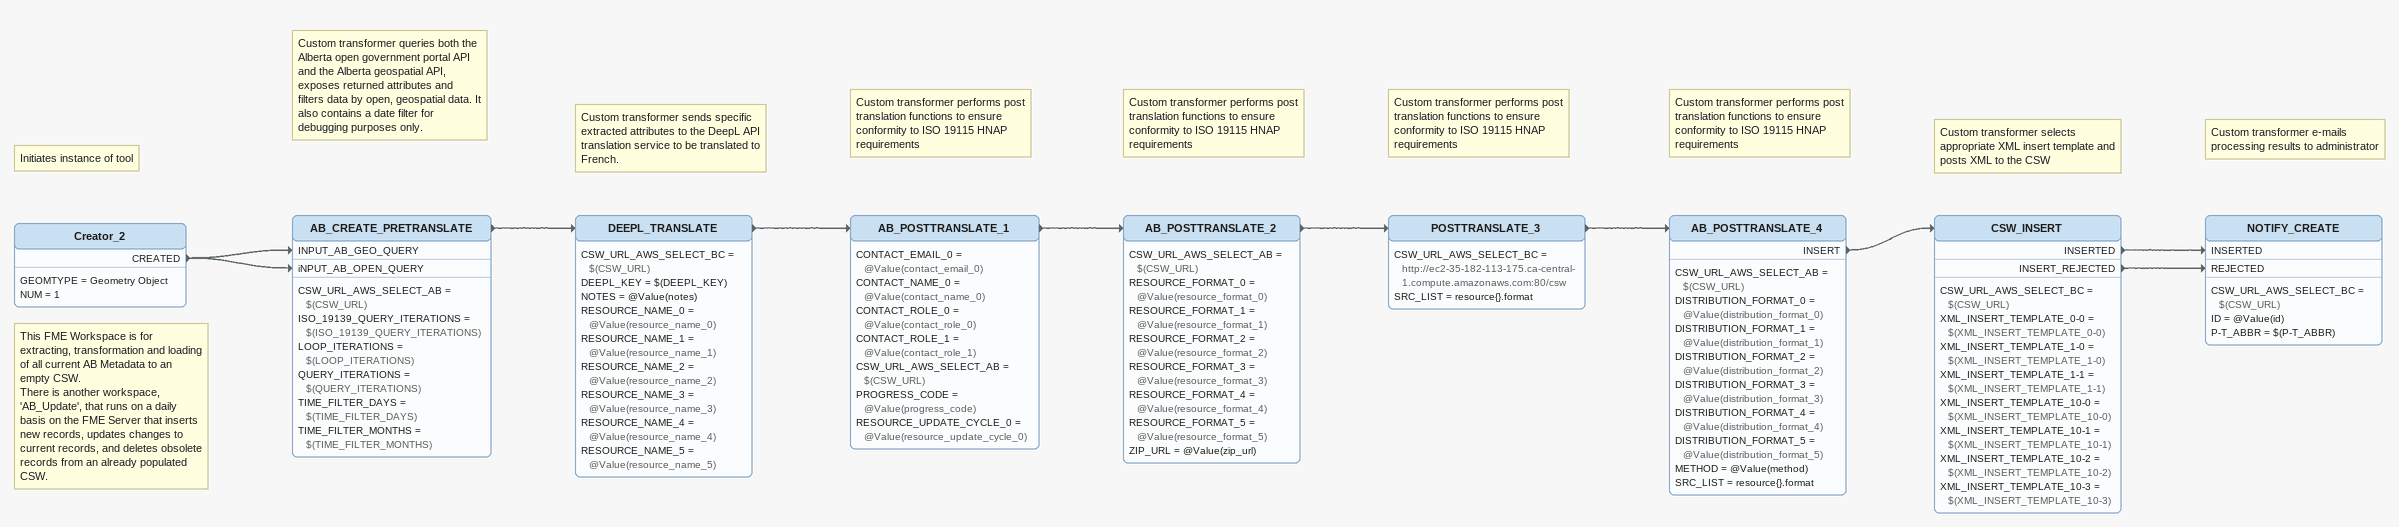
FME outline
Note: Initiates instance of tool
Note: This FME Workspace is for extracting, transformation and loading of all current AB Metadata to an empty CSW. / There is another workspace, 'AB_Update', that runs on a daily basis on the FME Server that inserts new records, updates changes to current records, and deletes obsolete records from an already populated CSW.
Creator_2
    GEOMTYPE = Geometry Object
    NUM = 1
    CREATED -> AB_CREATE_PRETRANSLATE [INPUT_AB_GEO_QUERY]
    CREATED -> AB_CREATE_PRETRANSLATE [iNPUT_AB_OPEN_QUERY]
Note: Custom transformer queries both the Alberta open government portal API and the Alberta geospatial API, exposes returned attributes and filters data by open, geospatial data. It also contains a date filter for debugging purposes only.
AB_CREATE_PRETRANSLATE
    CSW_URL_AWS_SELECT_AB = $(CSW_URL)
    ISO_19139_QUERY_ITERATIONS = $(ISO_19139_QUERY_ITERATIONS)
    LOOP_ITERATIONS = $(LOOP_ITERATIONS)
    QUERY_ITERATIONS = $(QUERY_ITERATIONS)
    TIME_FILTER_DAYS = $(TIME_FILTER_DAYS)
    TIME_FILTER_MONTHS = $(TIME_FILTER_MONTHS)
    -> DEEPL_TRANSLATE
Note: Custom transformer sends specific extracted attributes to the DeepL API translation service to be translated to French.
DEEPL_TRANSLATE
    CSW_URL_AWS_SELECT_BC = $(CSW_URL)
    DEEPL_KEY = $(DEEPL_KEY)
    NOTES = @Value(notes)
    RESOURCE_NAME_0 = @Value(resource_name_0)
    RESOURCE_NAME_1 = @Value(resource_name_1)
    RESOURCE_NAME_2 = @Value(resource_name_2)
    RESOURCE_NAME_3 = @Value(resource_name_3)
    RESOURCE_NAME_4 = @Value(resource_name_4)
    RESOURCE_NAME_5 = @Value(resource_name_5)
    -> AB_POSTTRANSLATE_1
Note: Custom transformer performs post translation functions to ensure conformity to ISO 19115 HNAP requirements
AB_POSTTRANSLATE_1
    CONTACT_EMAIL_0 = @Value(contact_email_0)
    CONTACT_NAME_0 = @Value(contact_name_0)
    CONTACT_ROLE_0 = @Value(contact_role_0)
    CONTACT_ROLE_1 = @Value(contact_role_1)
    CSW_URL_AWS_SELECT_AB = $(CSW_URL)
    PROGRESS_CODE = @Value(progress_code)
    RESOURCE_UPDATE_CYCLE_0 = @Value(resource_update_cycle_0)
    -> AB_POSTTRANSLATE_2
Note: Custom transformer performs post translation functions to ensure conformity to ISO 19115 HNAP requirements
AB_POSTTRANSLATE_2
    CSW_URL_AWS_SELECT_AB = $(CSW_URL)
    RESOURCE_FORMAT_0 = @Value(resource_format_0)
    RESOURCE_FORMAT_1 = @Value(resource_format_1)
    RESOURCE_FORMAT_2 = @Value(resource_format_2)
    RESOURCE_FORMAT_3 = @Value(resource_format_3)
    RESOURCE_FORMAT_4 = @Value(resource_format_4)
    RESOURCE_FORMAT_5 = @Value(resource_format_5)
    ZIP_URL = @Value(zip_url)
    -> POSTTRANSLATE_3
Note: Custom transformer performs post translation functions to ensure conformity to ISO 19115 HNAP requirements
POSTTRANSLATE_3
    CSW_URL_AWS_SELECT_BC = http://ec2-35-182-113-175.ca-central-1.compute.amazonaws.com:80/csw
    SRC_LIST = resource{}.format
    -> AB_POSTTRANSLATE_4
Note: Custom transformer performs post translation functions to ensure conformity to ISO 19115 HNAP requirements
AB_POSTTRANSLATE_4
    CSW_URL_AWS_SELECT_AB = $(CSW_URL)
    DISTRIBUTION_FORMAT_0 = @Value(distribution_format_0)
    DISTRIBUTION_FORMAT_1 = @Value(distribution_format_1)
    DISTRIBUTION_FORMAT_2 = @Value(distribution_format_2)
    DISTRIBUTION_FORMAT_3 = @Value(distribution_format_3)
    DISTRIBUTION_FORMAT_4 = @Value(distribution_format_4)
    DISTRIBUTION_FORMAT_5 = @Value(distribution_format_5)
    METHOD = @Value(method)
    SRC_LIST = resource{}.format
    INSERT -> CSW_INSERT
Note: Custom transformer selects appropriate XML insert template and posts XML to the CSW
CSW_INSERT
    CSW_URL_AWS_SELECT_BC = $(CSW_URL)
    XML_INSERT_TEMPLATE_0-0 = $(XML_INSERT_TEMPLATE_0-0)
    XML_INSERT_TEMPLATE_1-0 = $(XML_INSERT_TEMPLATE_1-0)
    XML_INSERT_TEMPLATE_1-1 = $(XML_INSERT_TEMPLATE_1-1)
    XML_INSERT_TEMPLATE_10-0 = $(XML_INSERT_TEMPLATE_10-0)
    XML_INSERT_TEMPLATE_10-1 = $(XML_INSERT_TEMPLATE_10-1)
    XML_INSERT_TEMPLATE_10-2 = $(XML_INSERT_TEMPLATE_10-2)
    XML_INSERT_TEMPLATE_10-3 = $(XML_INSERT_TEMPLATE_10-3)
    INSERTED -> NOTIFY_CREATE [INSERTED]
    INSERT_REJECTED -> NOTIFY_CREATE [REJECTED]
Note: Custom transformer e-mails processing results to administrator
NOTIFY_CREATE
    CSW_URL_AWS_SELECT_BC = $(CSW_URL)
    ID = @Value(id)
    P-T_ABBR = $(P-T_ABBR)
